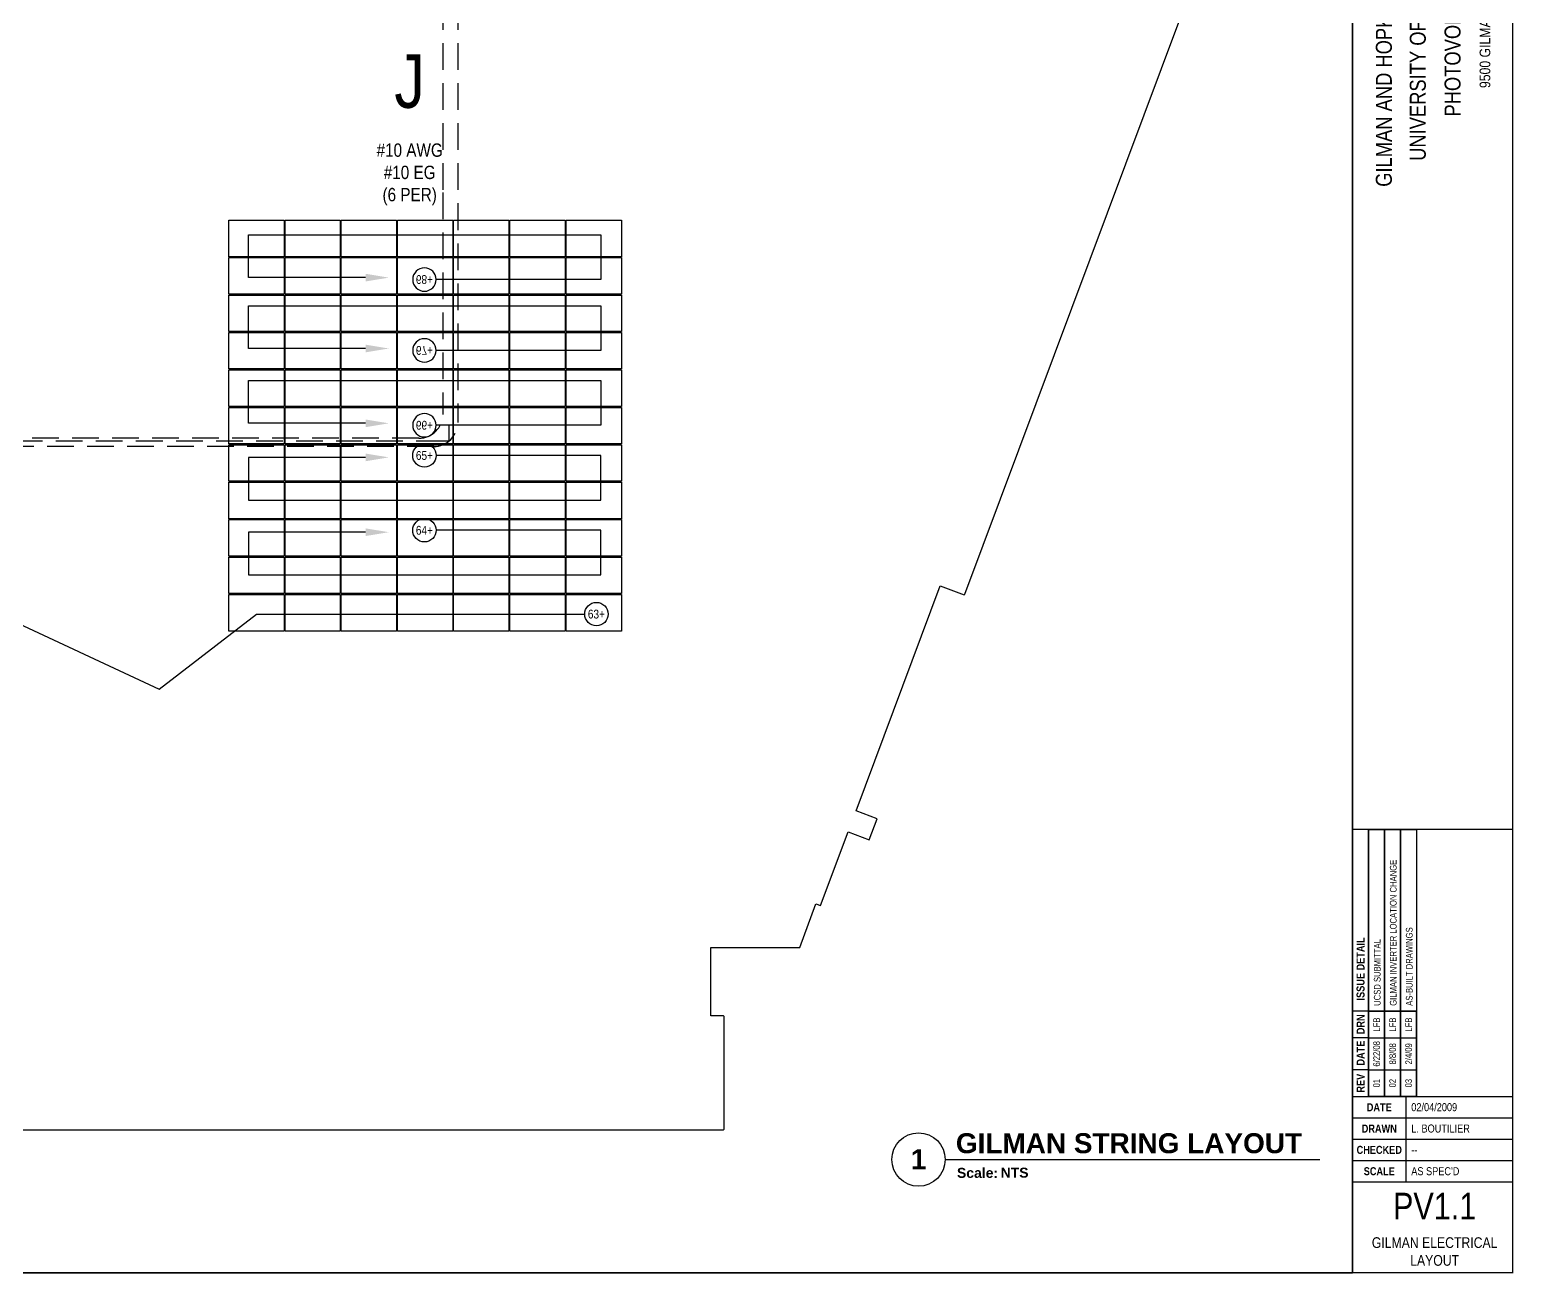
# Model space of a CAD drawing. Header units: inches. Extents: x 0.3 to 35.5, y 0.2 to 23.5.
# Drawn here: x 21.61 to 35.51, y 0.25 to 11.9 of the extents above; entities that cross this region are included whole.
import ezdxf
from ezdxf import colors
from ezdxf.entities.mleader import LeaderData, LeaderLine
from ezdxf.enums import TextEntityAlignment as Align
from ezdxf.math import Vec2, Vec3

# ---------------------------------------------------------------- set-up
doc = ezdxf.new("R2010")
doc.units = ezdxf.units.IN
doc.header["$MEASUREMENT"] = 0
doc.linetypes.add('HIDDEN', pattern=[0.375, 0.25, -0.125])
for name, color, linetype in [('$AUDIT_BAD_LAYER1', 7, 'Continuous'), ('555-2$0$A-AREA', 9, 'Continuous'), ('A - Level 2', 7, 'Continuous'), ('AN - Text', 7, 'Continuous'), ('BS Title Block 24 x 36$0$TITLEBLOCK', 7, 'Continuous'), ('E-STRINGS', 62, 'Continuous'), ('Modules - P', 1, 'Continuous'), ('TITLEBLOCK', 7, 'Continuous')]:
    doc.layers.add(name, color=color, linetype=linetype)
doc.layers.add('E - Conduit', color=7, linetype='HIDDEN', lineweight=25)
doc.styles.add('Arial Narrow', font='ARIALN.TTF', dxfattribs={"height": 1})
doc.styles.add('Borrego', font='ARIALN.TTF')
doc.styles.add('Borrego 8th NO-ANNO', font='ARIALN.TTF')
doc.styles.add('BS Title Block 24 x 36$0$Borrego', font='ARIALN.TTF')
doc.styles.add('SANSSERIFBOLD', font='sanssb__.ttf')
doc.styles.get("Standard").update_dxf_attribs({"font": 'ARIAL.TTF'})
picture_1 = doc.add_image_def('image1.tif', size_in_pixel=(1233, 872))

# ---------------------------------------------------------------- blocks, each defined once
blk = doc.blocks.new('*E10')
at = {"layer": '555-2$0$A-AREA'}
blk.add_lwpolyline([(2784.9, 1012.8), (3726.4, 1012.8), (3727.1, 1013.6), (3727.1, 1134.1), (3726.4, 1134.8), (3712.6, 1134.8), (3712.6, 1207.8), (3807.8, 1207.8), (3825.2, 1254.4), (3830.2, 1252.6), (3859.6, 1331.3), (3882.1, 1322.9), (3890.5, 1345.3), (3868, 1353.8), (3958, 1594.4), (3983.6, 1584.9), (3984.5, 1585.3), (4328.8, 2505.6)], dxfattribs=at)
blk = doc.blocks.new('_TagCircle')
at = {"layer": 'E-STRINGS', "linetype": 'ByBlock', "lineweight": -2}
blk.add_circle((0, 0), 0.125, dxfattribs=at)
at = {"layer": 'E-STRINGS', "style": 'Arial Narrow'}
blk.add_attdef('TAGNUMBER', text='', height=0.09375, dxfattribs=at).set_placement((0, -0.046875), align=Align.CENTER)
blk = doc.blocks.new('BS Title Block 24 x 36$0$Revision Box New')
blk.add_lwpolyline([(-1.5, 2.527), (1.002, 2.527), (1.002, 2.377), (-1.5, 2.377)], close=True)
at = {"layer": 'BS Title Block 24 x 36$0$TITLEBLOCK'}
for p, q in [((-1.25, 2.527), (-1.25, 2.377)), ((-0.95, 2.527), (-0.95, 2.377)), ((-0.7, 2.527), (-0.7, 2.377))]:
    blk.add_line(p, q, dxfattribs=at)
blk.add_lwpolyline([(-1.5, 2.377), (-0.7, 2.377), (-0.7, 2.527), (-1.5, 2.527)], close=True, dxfattribs=at)
at = {"layer": 'BS Title Block 24 x 36$0$TITLEBLOCK', "style": 'BS Title Block 24 x 36$0$Borrego'}
for tag, p in [('03', (-1.375, 2.452)), ('01/15/07', (-1.1, 2.452)), ('DRN', (-0.825, 2.452))]:
    blk.add_attdef(tag, text='', height=0.0625, dxfattribs=at).set_placement(p, align=Align.MIDDLE_CENTER)
blk.add_attdef('AS_BUILT', text='', height=0.0625, dxfattribs=at).set_placement((-0.65, 2.446), align=Align.MIDDLE_LEFT)
blk = doc.blocks.new('BS Title Block 24 x 36')
at = {"layer": 'BS Title Block 24 x 36$0$TITLEBLOCK'}
for p, q in [((-1.5, 23.25), (-1.5, 23.25)), ((-1.35, 2.45), (-1.5, 2.45)), ((-1.35, 2.2), (-1.5, 2.2)), ((-1.35, 1.9), (-1.5, 1.9)), ((-1, 1.65), (-1, 0.85))]:
    blk.add_line(p, q, dxfattribs=at)
at = {"layer": 'BS Title Block 24 x 36$0$TITLEBLOCK', "const_width": 0.0125}
for points in [[(-1.5, 0), (0, 0), (0, 23.25), (-1.5, 23.25)], [(0, 0), (-1.5, 0), (-1.5, 23.25), (0, 23.25)], [(-1.5, 1.65), (-1.35, 1.65), (-1.35, 4.152), (-1.5, 4.152)]]:
    blk.add_lwpolyline(points, close=True, dxfattribs=at)
for points in [[(-1.5, 22.5), (0, 22.5)], [(-1.5, 21.439), (0, 21.439)], [(-1.5, 20.777), (0, 20.777)], [(-1.5, 4.152), (0, 4.152)]]:
    blk.add_lwpolyline(points, dxfattribs=at)
at = {"layer": 'BS Title Block 24 x 36$0$TITLEBLOCK'}
for points in [[(-1.5, 1.65, 0.0125, 0.0125, 0), (0, 1.65, 0.0125, 0.0125, 0)], [(-1.5, 0.85, 0.0125, 0.0125, 0), (0, 0.85, 0.0125, 0.0125, 0)]]:
    blk.add_lwpolyline(points, format="xyseb", dxfattribs=at)
for points in [[(-1.5, 1.45), (0, 1.45)], [(-1.5, 1.25), (0, 1.25)], [(-1.5, 1.05), (0, 1.05)]]:
    blk.add_lwpolyline(points, dxfattribs=at)
at = {"layer": 'BS Title Block 24 x 36$0$TITLEBLOCK', "rotation": 90}
for p, values in [((1.177, 3.15), {'AS_BUILT': 'UCSD SUBMITTAL', '01/15/07': '6/22/08', '03': '01', 'DRN': 'LFB'}), ((1.327, 3.15), {'AS_BUILT': 'GILMAN INVERTER LOCATION CHANGE', '01/15/07': '8/8/08', '03': '02', 'DRN': 'LFB'}), ((1.477, 3.15), {'AS_BUILT': 'AS-BUILT DRAWINGS', '01/15/07': '2/4/09', '03': '03', 'DRN': 'LFB'})]:
    blk.add_blockref('BS Title Block 24 x 36$0$Revision Box New', p, dxfattribs=at).add_auto_attribs(values)
at = {"layer": 'BS Title Block 24 x 36$0$TITLEBLOCK', "style": 'BS Title Block 24 x 36$0$Borrego'}
for s, insert, char_height, width, attachment_point in [('THIS DOCUMENT IS THE PROPERTY OF BORREGO SOLAR SYSTEMS INC. REPRODUCTION, RELEASE OR UTILIZATION, IN WHOLE OR PART, WITHOUT PRIOR WRITTEN CONSENT IS STRICTLY PROHIBITED.', (-0.75, 22.875), 0.0625, 1.34656, 5), ('{\\fArial Narrow|b1|i0|c0|p34;DATE}', (-1.25, 1.55), 0.075, 0.5, 5), ('02/04/2009', (-0.95, 1.55), 0.075, 1, 4), ('{\\fArial Narrow|b1|i0|c0|p34;DRAWN}', (-1.25, 1.35), 0.075, 0.5, 5), ('L. BOUTILIER', (-0.95, 1.35), 0.075, 1, 4), ('{\\fArial Narrow|b1|i0|c0|p34;CHECKED}', (-1.25, 1.15), 0.075, 0.5, 5), ('--', (-0.95, 1.15), 0.075, 1, 4), ('{\\fArial Narrow|b1|i0|c0|p34;SCALE}', (-1.25, 0.95), 0.075, 0.5, 5), ("AS SPEC'D", (-0.95, 0.95), 0.075, 1, 4)]:
    blk.add_mtext(s, dxfattribs=dict(at, insert=insert, char_height=char_height, width=width, attachment_point=attachment_point))
at = {"layer": 'BS Title Block 24 x 36$0$TITLEBLOCK', "line_spacing_factor": 1.05, "style": 'BS Title Block 24 x 36$0$Borrego'}
for s, insert, char_height, width, attachment_point in [('1365 N. JOHNSON AVE, SUITE 102\\PEL CAJON, CA 92020\\PT (619) 562-7189   F (619) 562-4310\\P WWW.BORREGOSOLAR.COM\\PCA LICENSE: C-46 #814435, C-10 #872888  ', (-0.75, 21.176), 0.05, 1.5, 5), ('BORREGO SOLAR SYSTEMS INC.', (-0.75, 20.914), 0.075, 1.75, 2)]:
    blk.add_mtext(s, dxfattribs=dict(at, insert=insert, char_height=char_height, width=width, attachment_point=attachment_point))
at = {"layer": 'BS Title Block 24 x 36$0$TITLEBLOCK', "rotation": 90, "style": 'BS Title Block 24 x 36$0$Borrego'}
for s, insert, char_height, width, attachment_point in [('GILMAN AND HOPKINS PARKING STRUCTURES', (-1.206, 12.139), 0.15, 4.25, 5), ('UNIVERSITY OF CALIFORNIA, SAN DIEGO', (-0.875, 12.139), 0.15, 4.25, 5), ('PHOTOVOLTAIC INSTALLATION', (-0.562, 12.139), 0.15, 4.25, 5), ('9500 GILMAN DR. LA JOLLA, CA 92093', (-0.25, 12.139), 0.1, 4.25, 5), ('{\\fArial Narrow|b1|i0|c0|p34;ISSUE DETAIL}', (-1.425, 2.55), 0.075, 0.6, 4), ('{\\fArial Narrow|b1|i0|c0|p34;DRN}', (-1.425, 2.327), 0.075, 0.41908, 5), ('{\\fArial Narrow|b1|i0|c0|p34;DATE}', (-1.425, 2.057), 0.075, 0.41908, 5), ('{\\fArial Narrow|b1|i0|c0|p34;REV}', (-1.425, 1.775), 0.075, 0.45, 5)]:
    blk.add_mtext(s, dxfattribs=dict(at, insert=insert, char_height=char_height, width=width, attachment_point=attachment_point))
image = blk.add_image(picture_1, insert=(-1.5, 21.439), size_in_units=(1.493, 1.056))
image.dxf.flags = 7
at = {"layer": 'BS Title Block 24 x 36$0$TITLEBLOCK'}
image = blk.add_image(picture_1, insert=(-1.5, 21.439), size_in_units=(1.5, 1.061), dxfattribs=at)
image.dxf.flags = 11
blk = doc.blocks.new('Border 24 x 36')
at = {"layer": '$AUDIT_BAD_LAYER1', "const_width": 0.0125}
blk.add_lwpolyline([(0.375, 0.375), (35.625, 0.375), (35.625, 23.625), (0.375, 23.625)], close=True, dxfattribs=at)
blk = doc.blocks.new('*U15')
at = {"layer": '$AUDIT_BAD_LAYER1'}
blk.add_line((0.842, -0.513), (4.354, -0.513), dxfattribs=at)
at = {"layer": '$AUDIT_BAD_LAYER1', "lineweight": 25}
blk.add_circle((0.592, -0.513), 0.25, dxfattribs=at)
at = {"layer": '$AUDIT_BAD_LAYER1', "insert": (0.952, -0.591), "char_height": 0.0938, "width": 0.39163, "attachment_point": 1, "style": 'SANSSERIFBOLD'}
blk.add_mtext('Scale: ', dxfattribs=at)
at = {"layer": '$AUDIT_BAD_LAYER1', "ltscale": 15, "style": 'SANSSERIFBOLD', "flags": 8}
blk.add_attdef('VIEWNAME', text='', height=0.188, dxfattribs=at).set_placement((0.942, -0.511), align=Align.BOTTOM_LEFT)
blk.add_attdef('#', text='', height=0.188, dxfattribs=at).set_placement((0.592, -0.511), align=Align.MIDDLE_CENTER)
blk.add_attdef('VPSCALE', text='', height=0.0938, dxfattribs=at).set_placement((1.362, -0.589), align=Align.TOP_LEFT)

msp = doc.modelspace()

# ---------------------------------------------------------------- linework, layer by layer
at = {"layer": 'AN - Text', "linetype": 'Continuous'}
msp.add_lwpolyline([(0.381, 0.256), (34.006, 0.256), (34.006, 23.381), (0.381, 23.381)], close=True, dxfattribs=at)
at = {"layer": 'E - Conduit'}
for p, q in [((25.479, 21.149), (25.479, 10.376)), ((25.619, 21.149), (25.619, 8.22)), ((25.479, 10.376), (25.479, 8.456)), ((25.479, 8.456), (25.479, 8.297)), ((25.255, 8.073), (3.992, 8.073)), ((25.537, 8.193), (25.537, 8.045)), ((25.395, 7.996), (3.935, 7.996)), ((25.479, 8.045), (3.964, 8.045)), ((25.537, 8.045), (25.479, 8.045))]:
    msp.add_line(p, q, dxfattribs=at)
for centre in [(25.255, 8.297), (25.395, 8.22)]:
    msp.add_arc(centre, 0.224, 270, 0, dxfattribs=at)
at = {"layer": 'Modules - P'}
for points in [[(23.474, 10.115), (23.992, 10.115), (23.992, 9.773), (23.474, 9.773)], [(24.001, 10.115), (24.519, 10.115), (24.519, 9.773), (24.001, 9.773)], [(24.527, 10.115), (25.045, 10.115), (25.045, 9.773), (24.527, 9.773)], [(25.054, 10.115), (25.572, 10.115), (25.572, 9.773), (25.054, 9.773)], [(25.581, 10.115), (26.099, 10.115), (26.099, 9.773), (25.581, 9.773)], [(26.108, 10.115), (26.626, 10.115), (26.626, 9.773), (26.108, 9.773)], [(26.635, 10.115), (27.153, 10.115), (27.153, 9.773), (26.635, 9.773)], [(23.474, 9.765), (23.992, 9.765), (23.992, 9.423), (23.474, 9.423)], [(24.001, 9.765), (24.519, 9.765), (24.519, 9.423), (24.001, 9.423)], [(24.527, 9.765), (25.045, 9.765), (25.045, 9.423), (24.527, 9.423)], [(25.054, 9.765), (25.572, 9.765), (25.572, 9.423), (25.054, 9.423)], [(25.581, 9.765), (26.099, 9.765), (26.099, 9.423), (25.581, 9.423)], [(26.108, 9.765), (26.626, 9.765), (26.626, 9.423), (26.108, 9.423)], [(26.635, 9.765), (27.153, 9.765), (27.153, 9.423), (26.635, 9.423)], [(23.474, 9.414), (23.992, 9.414), (23.992, 9.072), (23.474, 9.072)], [(24.001, 9.414), (24.519, 9.414), (24.519, 9.072), (24.001, 9.072)], [(24.527, 9.414), (25.045, 9.414), (25.045, 9.072), (24.527, 9.072)], [(25.054, 9.414), (25.572, 9.414), (25.572, 9.072), (25.054, 9.072)], [(25.581, 9.414), (26.099, 9.414), (26.099, 9.072), (25.581, 9.072)], [(26.108, 9.414), (26.626, 9.414), (26.626, 9.072), (26.108, 9.072)], [(26.635, 9.414), (27.153, 9.414), (27.153, 9.072), (26.635, 9.072)], [(23.474, 9.064), (23.992, 9.064), (23.992, 8.722), (23.474, 8.722)], [(24.001, 9.064), (24.519, 9.064), (24.519, 8.722), (24.001, 8.722)], [(24.527, 9.064), (25.045, 9.064), (25.045, 8.722), (24.527, 8.722)], [(25.054, 9.064), (25.572, 9.064), (25.572, 8.722), (25.054, 8.722)], [(25.581, 9.064), (26.099, 9.064), (26.099, 8.722), (25.581, 8.722)], [(26.108, 9.064), (26.626, 9.064), (26.626, 8.722), (26.108, 8.722)], [(26.635, 9.064), (27.153, 9.064), (27.153, 8.722), (26.635, 8.722)], [(23.474, 8.713), (23.992, 8.713), (23.992, 8.371), (23.474, 8.371)], [(24.001, 8.713), (24.519, 8.713), (24.519, 8.371), (24.001, 8.371)], [(24.527, 8.713), (25.045, 8.713), (25.045, 8.371), (24.527, 8.371)], [(25.054, 8.713), (25.572, 8.713), (25.572, 8.371), (25.054, 8.371)], [(25.581, 8.713), (26.099, 8.713), (26.099, 8.371), (25.581, 8.371)], [(26.108, 8.713), (26.626, 8.713), (26.626, 8.371), (26.108, 8.371)], [(26.635, 8.713), (27.153, 8.713), (27.153, 8.371), (26.635, 8.371)], [(23.474, 8.362), (23.992, 8.362), (23.992, 8.02), (23.474, 8.02)], [(24.001, 8.362), (24.519, 8.362), (24.519, 8.02), (24.001, 8.02)], [(24.527, 8.362), (25.045, 8.362), (25.045, 8.02), (24.527, 8.02)], [(25.054, 8.362), (25.572, 8.362), (25.572, 8.02), (25.054, 8.02)], [(25.581, 8.362), (26.099, 8.362), (26.099, 8.02), (25.581, 8.02)], [(26.108, 8.362), (26.626, 8.362), (26.626, 8.02), (26.108, 8.02)], [(26.635, 8.362), (27.153, 8.362), (27.153, 8.02), (26.635, 8.02)], [(23.474, 8.012), (23.992, 8.012), (23.992, 7.67), (23.474, 7.67)], [(24.001, 8.012), (24.519, 8.012), (24.519, 7.67), (24.001, 7.67)], [(24.527, 8.012), (25.045, 8.012), (25.045, 7.67), (24.527, 7.67)], [(25.054, 8.012), (25.572, 8.012), (25.572, 7.67), (25.054, 7.67)], [(25.581, 8.012), (26.099, 8.012), (26.099, 7.67), (25.581, 7.67)], [(26.108, 8.012), (26.626, 8.012), (26.626, 7.67), (26.108, 7.67)], [(26.635, 8.012), (27.153, 8.012), (27.153, 7.67), (26.635, 7.67)], [(23.474, 7.661), (23.992, 7.661), (23.992, 7.319), (23.474, 7.319)], [(24.001, 7.661), (24.519, 7.661), (24.519, 7.319), (24.001, 7.319)], [(24.527, 7.661), (25.045, 7.661), (25.045, 7.319), (24.527, 7.319)], [(25.054, 7.661), (25.572, 7.661), (25.572, 7.319), (25.054, 7.319)], [(25.581, 7.661), (26.099, 7.661), (26.099, 7.319), (25.581, 7.319)], [(26.108, 7.661), (26.626, 7.661), (26.626, 7.319), (26.108, 7.319)], [(26.635, 7.661), (27.153, 7.661), (27.153, 7.319), (26.635, 7.319)], [(23.474, 7.311), (23.992, 7.311), (23.992, 6.969), (23.474, 6.969)], [(24.001, 7.311), (24.519, 7.311), (24.519, 6.969), (24.001, 6.969)], [(24.527, 7.311), (25.045, 7.311), (25.045, 6.969), (24.527, 6.969)], [(25.054, 7.311), (25.572, 7.311), (25.572, 6.969), (25.054, 6.969)], [(25.581, 7.311), (26.099, 7.311), (26.099, 6.969), (25.581, 6.969)], [(26.108, 7.311), (26.626, 7.311), (26.626, 6.969), (26.108, 6.969)], [(26.635, 7.311), (27.153, 7.311), (27.153, 6.969), (26.635, 6.969)], [(23.474, 6.96), (23.992, 6.96), (23.992, 6.618), (23.474, 6.618)], [(24.001, 6.96), (24.519, 6.96), (24.519, 6.618), (24.001, 6.618)], [(24.527, 6.96), (25.045, 6.96), (25.045, 6.618), (24.527, 6.618)], [(25.054, 6.96), (25.572, 6.96), (25.572, 6.618), (25.054, 6.618)], [(25.581, 6.96), (26.099, 6.96), (26.099, 6.618), (25.581, 6.618)], [(26.108, 6.96), (26.626, 6.96), (26.626, 6.618), (26.108, 6.618)], [(26.635, 6.96), (27.153, 6.96), (27.153, 6.618), (26.635, 6.618)], [(23.474, 6.609), (23.992, 6.609), (23.992, 6.267), (23.474, 6.267)], [(24.001, 6.609), (24.519, 6.609), (24.519, 6.267), (24.001, 6.267)], [(24.527, 6.609), (25.045, 6.609), (25.045, 6.267), (24.527, 6.267)], [(25.054, 6.609), (25.572, 6.609), (25.572, 6.267), (25.054, 6.267)], [(25.581, 6.609), (26.099, 6.609), (26.099, 6.267), (25.581, 6.267)], [(26.108, 6.609), (26.626, 6.609), (26.626, 6.267), (26.108, 6.267)], [(26.635, 6.609), (27.153, 6.609), (27.153, 6.267), (26.635, 6.267)]]:
    msp.add_lwpolyline(points, close=True, dxfattribs=at)

# ---------------------------------------------------------------- block references
at = {"layer": '$AUDIT_BAD_LAYER1'}
for name, p in [('Border 24 x 36', (-0.119, -0.119)), ('BS Title Block 24 x 36', (35.506, 0.256))]:
    msp.add_blockref(name, p, dxfattribs=at)
at = {"layer": 'A - Level 2', "xscale": 0.008765022565623948, "yscale": 0.008765022565622616, "zscale": 0.008765022565624012}
msp.add_blockref('*E10', (-4.551, -7.284), dxfattribs=at)
at = {"layer": 'AN - Text'}
ref = msp.add_blockref('*U15', (29.346, 1.829), dxfattribs=at)
ref.add_attrib('#', '1', dxfattribs={"layer": '$AUDIT_BAD_LAYER1', "ltscale": 15, "height": 0.188, "style": 'SANSSERIFBOLD'}).set_placement((29.938, 1.319), align=Align.MIDDLE_CENTER)
ref.add_attrib('VIEWNAME', 'GILMAN STRING LAYOUT', dxfattribs={"layer": '$AUDIT_BAD_LAYER1', "ltscale": 15, "height": 0.1875, "style": 'SANSSERIFBOLD'}).set_placement((30.288, 1.319), align=Align.BOTTOM_LEFT)
ref.add_attrib('VPSCALE', 'NTS', dxfattribs={"layer": '$AUDIT_BAD_LAYER1', "ltscale": 15, "height": 0.0938, "style": 'SANSSERIFBOLD'}).set_placement((30.707, 1.24), align=Align.TOP_LEFT)

# ---------------------------------------------------------------- texts
at = {"layer": 'AN - Text', "insert": (25.169, 10.962), "char_height": 0.125, "width": 2.75194, "attachment_point": 5, "style": 'Borrego 8th NO-ANNO'}
msp.add_mtext('{\\H4x;J}\\P#10 AWG\\P#10 EG\\P(6 PER)', dxfattribs=at)
at = {"layer": 'TITLEBLOCK', "insert": (34.775, 0.662), "char_height": 0.375, "width": 1.5, "attachment_point": 5, "style": 'Borrego'}
msp.add_mtext('\\pt0.09;{\\H0.66667x;PV1.1}\\P{\\H0.26667x;GILMAN ELECTRICAL LAYOUT}', dxfattribs=at)

# ---------------------------------------------------------------- leaders
at = {"layer": 'E-STRINGS'}
ml = msp.add_multileader_block('Standard', dxfattribs=at)
ml.set_content('_TagCircle', color=256, scale=-0.876502)
ml.set_attribute('TAGNUMBER', '68+', width=0)
ml.set_leader_properties(color=256, linetype='ByLayer', lineweight=-1)
ml.build(insert=Vec2(0, 0))
ml.multileader.update_dxf_attribs({"has_dogleg": 0, "has_text_frame": 1, "text_right_attachment_type": 6, "dogleg_length": 0, "arrow_head_size": 0.219, "scale": 100})
ctx = ml.context
ctx.base_point, ctx.scale, ctx.char_height, ctx.arrow_head_size, ctx.landing_gap_size, ctx.plane_origin = Vec3(25.198, 9.56), 100, 15.777, 0.219, 5.259, Vec3(24.974, 9.578)
ctx.right_attachment = 6
notes = []
notes.append((ctx, [(0, (1, 1, 0), (25.417, 9.56), (-1, 0), 0, [(0, [(24.974, 9.578), (23.657, 9.578), (23.657, 9.978), (26.961, 9.978), (26.961, 9.56)], 0, [])])]))
ctx.block.insert, ctx.block.rotation, ctx.block.scale = Vec3(25.307, 9.56), 3.141593, Vec3(-0.876502, 0.876502, 0.876502)
ml = msp.add_multileader_block('Standard', dxfattribs=at)
ml.set_content('_TagCircle', color=256, scale=-0.876502)
ml.set_attribute('TAGNUMBER', '67+', width=0)
ml.set_leader_properties(color=256, linetype='ByLayer', lineweight=-1)
ml.build(insert=Vec2(0, 0))
ml.multileader.update_dxf_attribs({"has_dogleg": 0, "has_text_frame": 1, "text_right_attachment_type": 6, "dogleg_length": 0, "arrow_head_size": 0.219, "scale": 100})
ctx = ml.context
ctx.base_point, ctx.scale, ctx.char_height, ctx.arrow_head_size, ctx.landing_gap_size, ctx.plane_origin = Vec3(25.198, 8.896), 100, 15.777, 0.219, 5.259, Vec3(24.974, 8.914)
ctx.right_attachment = 6
notes.append((ctx, [(0, (1, 1, 0), (25.417, 8.896), (-1, 0), 0, [(0, [(24.974, 8.914), (23.657, 8.914), (23.657, 9.314), (26.961, 9.314), (26.961, 8.896)], 0, [])])]))
ctx.block.insert, ctx.block.rotation, ctx.block.scale = Vec3(25.307, 8.896), 3.141593, Vec3(-0.876502, 0.876502, 0.876502)
ml = msp.add_multileader_block('Standard', dxfattribs=at)
ml.set_content('_TagCircle', color=256, scale=-0.876502)
ml.set_attribute('TAGNUMBER', '66+', width=0)
ml.set_leader_properties(color=256, linetype='ByLayer', lineweight=-1)
ml.build(insert=Vec2(0, 0))
ml.multileader.update_dxf_attribs({"has_dogleg": 0, "has_text_frame": 1, "text_right_attachment_type": 6, "dogleg_length": 0, "arrow_head_size": 0.219, "scale": 100})
ctx = ml.context
ctx.base_point, ctx.scale, ctx.char_height, ctx.arrow_head_size, ctx.landing_gap_size, ctx.plane_origin = Vec3(25.198, 8.195), 100, 15.777, 0.219, 5.259, Vec3(24.974, 8.213)
ctx.right_attachment = 6
notes.append((ctx, [(0, (1, 1, 0), (25.417, 8.195), (-1, 0), 0, [(0, [(24.974, 8.213), (23.657, 8.213), (23.657, 8.613), (26.961, 8.613), (26.961, 8.195)], 0, [])])]))
ctx.block.insert, ctx.block.rotation, ctx.block.scale = Vec3(25.307, 8.195), 3.141593, Vec3(-0.876502, 0.876502, 0.876502)
ml = msp.add_multileader_block('Standard', dxfattribs=at)
ml.set_content('_TagCircle', color=256, scale=0.876502)
ml.set_attribute('TAGNUMBER', '65+', width=0)
ml.set_leader_properties(color=256, linetype='ByLayer', lineweight=-1)
ml.build(insert=Vec2(0, 0))
ml.multileader.update_dxf_attribs({"has_dogleg": 0, "has_text_frame": 1, "text_right_attachment_type": 6, "dogleg_length": 0, "arrow_head_size": 0.219, "scale": 100})
ctx = ml.context
ctx.base_point, ctx.scale, ctx.char_height, ctx.arrow_head_size, ctx.landing_gap_size, ctx.plane_origin = Vec3(25.198, 7.912), 100, 15.777, 0.219, 5.259, Vec3(24.974, 7.894)
ctx.right_attachment = 6
notes.append((ctx, [(0, (1, 1, 0), (25.417, 7.912), (-1, 0), 0, [(0, [(24.974, 7.894), (23.657, 7.894), (23.657, 7.494), (26.961, 7.494), (26.961, 7.912)], 0, [])])]))
ctx.block.insert = Vec3(25.307, 7.912)
ml = msp.add_multileader_block('Standard', dxfattribs=at)
ml.set_content('_TagCircle', color=256, scale=0.876502)
ml.set_attribute('TAGNUMBER', '64+', width=0)
ml.set_leader_properties(color=256, linetype='ByLayer', lineweight=-1)
ml.build(insert=Vec2(0, 0))
ml.multileader.update_dxf_attribs({"has_dogleg": 0, "has_text_frame": 1, "text_right_attachment_type": 6, "dogleg_length": 0, "arrow_head_size": 0.219, "scale": 100})
ctx = ml.context
ctx.base_point, ctx.scale, ctx.char_height, ctx.arrow_head_size, ctx.landing_gap_size, ctx.plane_origin = Vec3(25.198, 7.211), 100, 15.777, 0.219, 5.259, Vec3(24.974, 7.193)
ctx.right_attachment = 6
notes.append((ctx, [(0, (1, 1, 0), (25.417, 7.211), (-1, 0), 0, [(0, [(24.974, 7.193), (23.657, 7.193), (23.657, 6.793), (26.961, 6.793), (26.961, 7.211)], 0, [])])]))
ctx.block.insert = Vec3(25.307, 7.211)
ml = msp.add_multileader_block('Standard', dxfattribs=at)
ml.set_content('_TagCircle', color=256, scale=0.876502)
ml.set_attribute('TAGNUMBER', '63+', width=0)
ml.set_leader_properties(color=256, linetype='ByLayer', lineweight=-1)
ml.build(insert=Vec2(0, 0))
ml.multileader.update_dxf_attribs({"has_dogleg": 0, "has_text_frame": 1, "text_right_attachment_type": 6, "dogleg_length": 0, "arrow_head_size": 0.219, "scale": 100})
ctx = ml.context
ctx.base_point, ctx.scale, ctx.char_height, ctx.arrow_head_size, ctx.landing_gap_size, ctx.plane_origin = Vec3(26.809, 6.426), 100, 15.777, 0.219, 5.259, Vec3(18.051, 6.426)
ctx.right_attachment = 6
notes.append((ctx, [(0, (1, 1, 0), (26.809, 6.426), (1, 0), 0, [(0, [(18.051, 6.426), (21.313, 6.426), (22.821, 5.724), (23.734, 6.426)], 0, [])])]))
ctx.block.insert = Vec3(26.919, 6.426)
for ctx, leaders in notes:
    for number, flags, end, landing, length, lines in leaders:
        leader = LeaderData()
        leader.index, (leader.has_last_leader_line, leader.has_dogleg_vector, leader.attachment_direction) = number, flags
        leader.last_leader_point, leader.dogleg_vector, leader.dogleg_length = Vec3(end), Vec3(landing), length
        for number, points, colour, breaks in lines:
            line = LeaderLine()
            line.index, line.vertices, line.color, line.breaks = number, Vec3.list(points), colors.encode_raw_color(colour), breaks
            leader.lines.append(line)
        ctx.leaders.append(leader)

doc.saveas('drawing.dxf')
